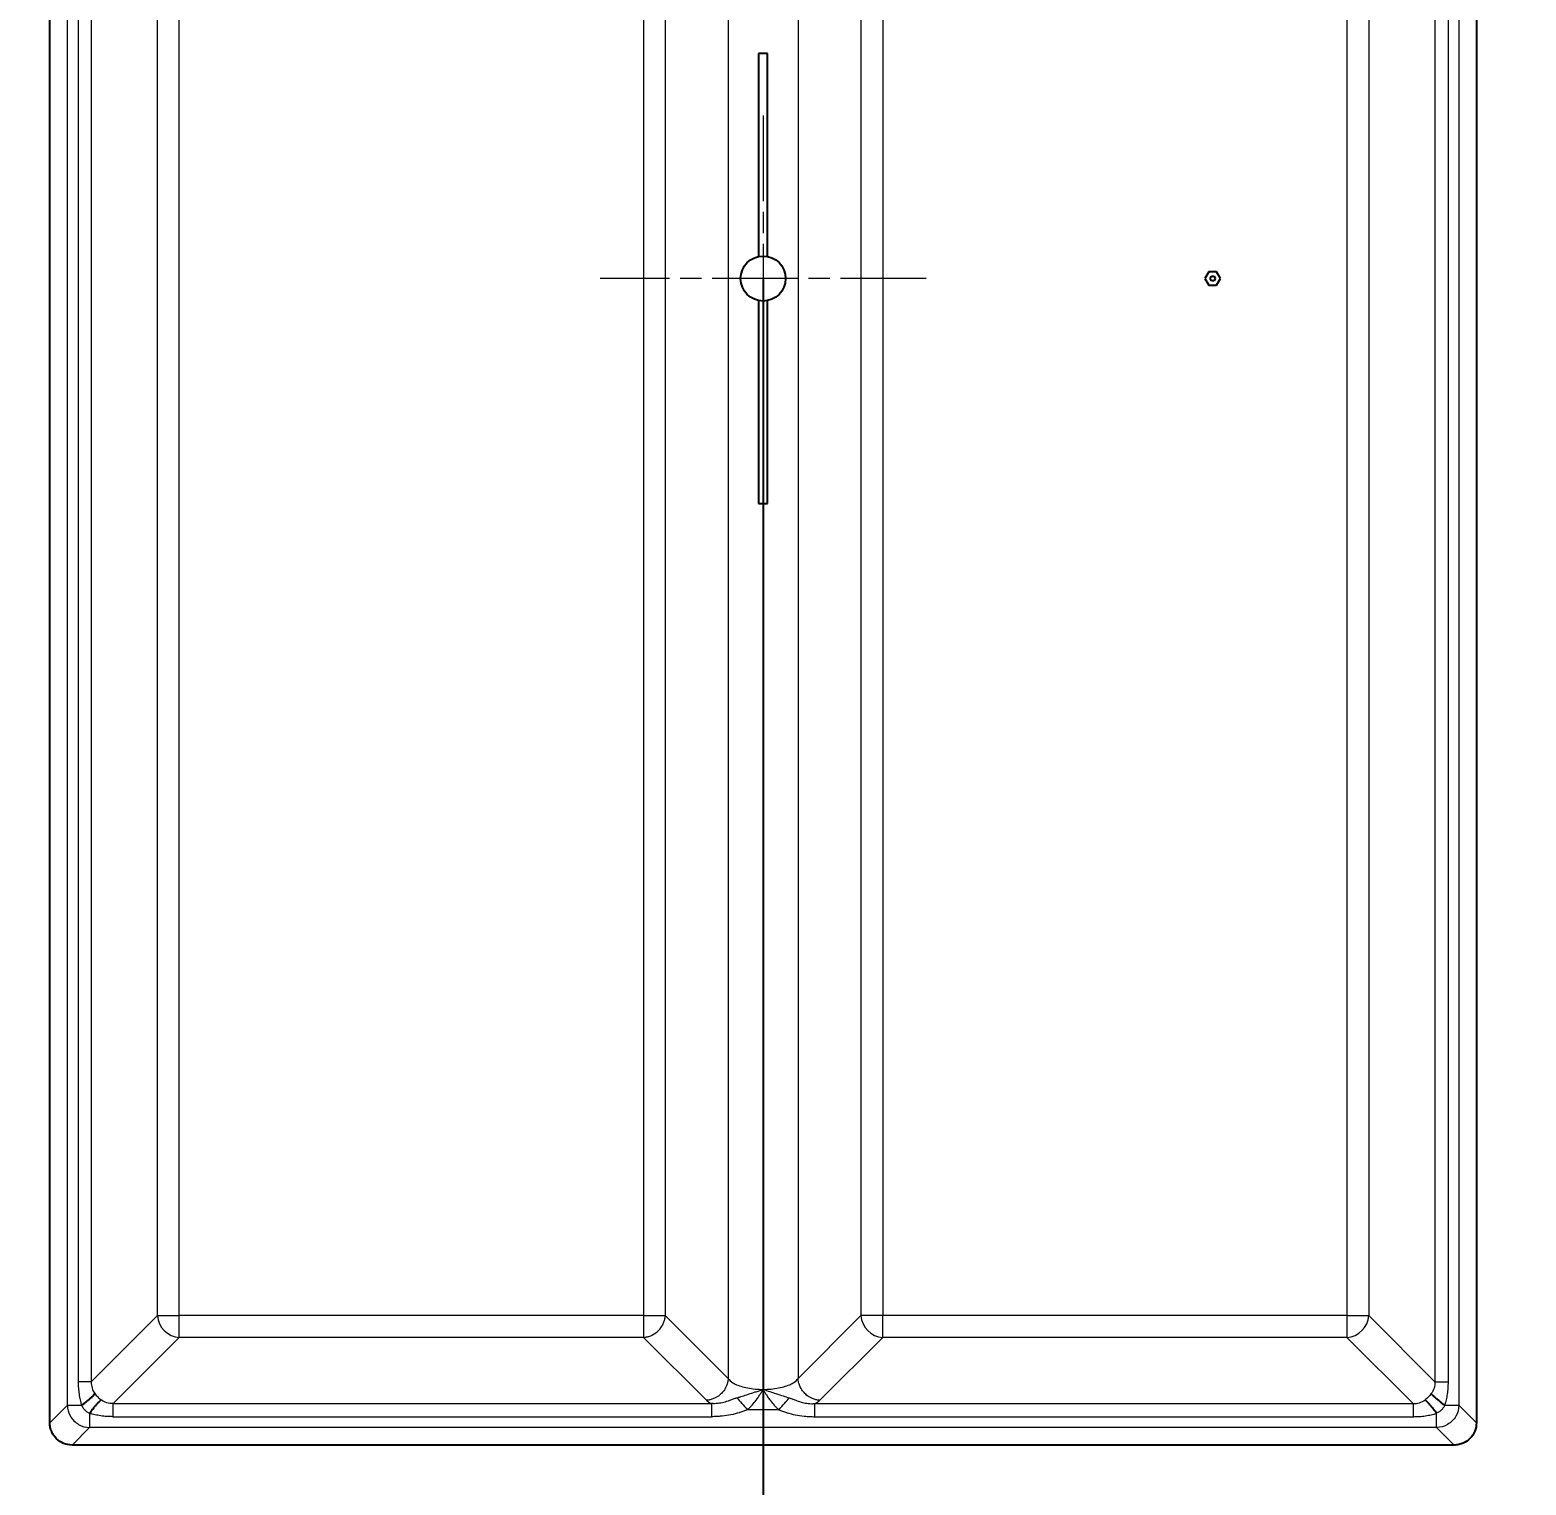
# Model space of a CAD drawing. Header units: millimetres. Extents: x 0 to 1486, y 0 to 1051.
# Drawn here: x 509.69 to 542.97, y 170.42 to 202.78 of the extents above; entities that cross this region are included whole.
import ezdxf

# ---------------------------------------------------------------- set-up
doc = ezdxf.new("R2010")
doc.units = ezdxf.units.MM
doc.header["$LTSCALE"] = 1.25
doc.linetypes.add('CHAIN', pattern=[0.3543, 0.2362, -0.0295, 0.0591, -0.0295])
for name, color, linetype, lineweight, true_color in [('Bemaßungen(DIN)', 7, 'Continuous', 5, 0x262659), ('Mittelpunktmarkierung(DIN)', 7, 'Continuous', 9, 0x262659), ('Sichtbare Kanten(DIN)', 7, 'Continuous', 25, 0x262659), ('Sichtbare tangentiale Kanten(DIN)', 7, 'Continuous', 15, 0x1a1a3e)]:
    doc.layers.add(name, color=color, linetype=linetype, lineweight=lineweight, true_color=true_color)
doc.styles.add('Aktuell-DINGroßer Text', font='arial.ttf')
doc.dimstyles.new('STANDARD-DIN', dxfattribs={"dimscale": 1.25, "dimtxt": 5.25, "dimasz": 2.5, "dimexe": 3.175, "dimexo": 0, "dimgap": 0.8, "dimtad": 1, "dimrnd": 1e-08, "dimtxsty": 'Aktuell-DINGroßer Text', "dimcen": 0.09, "dimdle": 10, "dimclrd": 256, "dimclre": 256, "dimclrt": 256, "dimazin": 2, "dimtfac": 0.666667, "dimtmove": 0, "dimatfit": 3, "dimfxl": 1, "dimtolj": 1, "dimlwd": 25, "dimlwe": 25, "dimarcsym": 0})

# ---------------------------------------------------------------- blocks, each defined once
blk = doc.blocks.new('_DotSmall')
at = {"color": 0, "linetype": 'ByBlock', "const_width": 0.5}
blk.add_lwpolyline([(-0.0625, 0, 1), (0.0625, 0, 1)], format="xyb", close=True, dxfattribs=at)
blk = doc.blocks.new('*D108')
at = {"layer": 'Bemaßungen(DIN)', "color": 250, "linetype": 'Continuous', "lineweight": 25, "true_color": 0x3f3f3f, "transparency": 16777216}
for p, q in [((492.498, 197.249), (492.498, 74.53)), ((525.998, 197.249), (525.998, 74.53)), ((492.498, 78.499), (525.998, 78.499))]:
    blk.add_line(p, q, dxfattribs=at)
at = {"layer": 'Defpoints', "color": 0, "linetype": 'Continuous', "transparency": 16777216}
for p in [(492.498, 197.249), (525.998, 197.249), (525.998, 78.499)]:
    blk.add_point(p, dxfattribs=at)
at = {"layer": 'Bemaßungen(DIN)', "color": 250, "linetype": 'Continuous', "lineweight": 25, "true_color": 0x3f3f3f, "transparency": 16777216, "xscale": 3.125, "yscale": 3.125, "zscale": 3.125, "rotation": 180}
blk.add_blockref('_DotSmall', (492.498, 78.499), dxfattribs=at)
at = {"layer": 'Bemaßungen(DIN)', "color": 250, "linetype": 'Continuous', "lineweight": 25, "true_color": 0x3f3f3f, "transparency": 16777216, "xscale": 3.125, "yscale": 3.125, "zscale": 3.125}
blk.add_blockref('_DotSmall', (525.998, 78.499), dxfattribs=at)
at = {"layer": 'Bemaßungen(DIN)', "color": 179, "linetype": 'Continuous', "lineweight": 25, "true_color": 0x262659, "transparency": 16777216, "insert": (495.168, 87.386), "char_height": 6.5625, "attachment_point": 1, "style": 'Aktuell-DINGroßer Text'}
blk.add_mtext('\\A1;33,5{\\H4.375;±0,1}', dxfattribs=at)
blk = doc.blocks.new('*D109')
at = {"layer": 'Bemaßungen(DIN)', "color": 250, "linetype": 'Continuous', "lineweight": 25, "true_color": 0x3f3f3f, "transparency": 16777216}
for p, q in [((525.998, 197.249), (525.998, 74.53)), ((559.498, 197.249), (559.498, 74.53)), ((525.998, 78.499), (559.498, 78.499))]:
    blk.add_line(p, q, dxfattribs=at)
at = {"layer": 'Defpoints', "color": 0, "linetype": 'Continuous', "transparency": 16777216}
for p in [(525.998, 197.249), (559.498, 197.249), (559.498, 78.499)]:
    blk.add_point(p, dxfattribs=at)
at = {"layer": 'Bemaßungen(DIN)', "color": 250, "linetype": 'Continuous', "lineweight": 25, "true_color": 0x3f3f3f, "transparency": 16777216, "xscale": 3.125, "yscale": 3.125, "zscale": 3.125, "rotation": 180}
blk.add_blockref('_DotSmall', (525.998, 78.499), dxfattribs=at)
at = {"layer": 'Bemaßungen(DIN)', "color": 250, "linetype": 'Continuous', "lineweight": 25, "true_color": 0x3f3f3f, "transparency": 16777216, "xscale": 3.125, "yscale": 3.125, "zscale": 3.125}
blk.add_blockref('_DotSmall', (559.498, 78.499), dxfattribs=at)
at = {"layer": 'Bemaßungen(DIN)', "color": 179, "linetype": 'Continuous', "lineweight": 25, "true_color": 0x262659, "transparency": 16777216, "insert": (528.668, 87.386), "char_height": 6.5625, "attachment_point": 1, "style": 'Aktuell-DINGroßer Text'}
blk.add_mtext('\\A1;33,5{\\H4.375;±0,1}', dxfattribs=at)

msp = doc.modelspace()

# ---------------------------------------------------------------- linework, layer by layer
at = {"layer": 'Mittelpunktmarkierung(DIN)', "linetype": 'CHAIN', "ltscale": 6.444903}
for p, q in [((525.9985, 200.8739), (525.9985, 193.6239)), ((529.6235, 197.2489), (522.3735, 197.2489))]:
    msp.add_line(p, q, dxfattribs=at)
at = {"layer": 'Sichtbare Kanten(DIN)'}
for p, q in [((510.1335, 171.809), (510.1335, 222.6887)), ((541.8635, 222.6887), (541.8635, 171.809)), ((526.0985, 202.2489), (525.8985, 202.2489)), ((525.8985, 202.2489), (525.8985, 197.7388)), ((526.0985, 197.7388), (526.0985, 202.2489)), ((535.9119, 197.3989), (535.8253, 197.2489)), ((536.0851, 197.3989), (535.9119, 197.3989)), ((536.1717, 197.2489), (536.0851, 197.3989)), ((535.8253, 197.2489), (535.9119, 197.0989)), ((535.9119, 197.0989), (536.0851, 197.0989)), ((535.9407, 197.2489), (535.9696, 197.2989)), ((535.9696, 197.1989), (535.9407, 197.2489)), ((535.9696, 197.2989), (536.0273, 197.2989)), ((536.0273, 197.1989), (535.9696, 197.1989)), ((536.0273, 197.2989), (536.0562, 197.2489)), ((536.0562, 197.2489), (536.0273, 197.1989)), ((536.0851, 197.0989), (536.1717, 197.2489)), ((525.8985, 196.759), (525.8985, 192.2489)), ((526.0985, 192.2489), (526.0985, 196.759)), ((525.8985, 192.2489), (526.0985, 192.2489)), ((541.3683, 171.3139), (510.6286, 171.3139))]:
    msp.add_line(p, q, dxfattribs=at)
msp.add_circle((525.9985, 197.2489), 0.5, dxfattribs=at)
for points, knots in [([(510.8397, 172.1991), (510.8555, 172.2108), (510.8711, 172.2224), (510.8864, 172.234), (510.9054, 172.2485), (510.924, 172.2629), (510.9417, 172.2769), (510.9524, 172.2854), (510.9628, 172.2937), (510.9728, 172.3019), (510.993, 172.3183), (511.0119, 172.3341), (511.0292, 172.3492), (511.0466, 172.3642), (511.0623, 172.3784), (511.0763, 172.3916), (511.0833, 172.3982), (511.0898, 172.4045), (511.0959, 172.4106), (511.1059, 172.4206), (511.1147, 172.4299), (511.122, 172.4383), (511.1279, 172.4451), (511.1328, 172.4512), (511.1368, 172.4567)], [-1.0769104, -1.0769104, -1.0769104, -1.0769104, -0.9572537, -0.9572537, -0.9572537, -0.8077, -0.8077, -0.8077, -0.7179403, -0.7179403, -0.7179403, -0.5384552, -0.5384552, -0.5384552, -0.3589701, -0.3589701, -0.3589701, -0.2692104, -0.2692104, -0.2692104, -0.1196567, -0.1196567, -0.1196567, 0, 0, 0, 0]), ([(541.1573, 172.1991), (541.1414, 172.2108), (541.1258, 172.2224), (541.1106, 172.234), (541.0915, 172.2485), (541.073, 172.2629), (541.0552, 172.2769), (541.0445, 172.2854), (541.0342, 172.2937), (541.0241, 172.3019), (541.0039, 172.3183), (540.985, 172.3341), (540.9677, 172.3492), (540.9504, 172.3642), (540.9346, 172.3784), (540.9206, 172.3916), (540.9136, 172.3982), (540.9071, 172.4045), (540.9011, 172.4106), (540.891, 172.4206), (540.8822, 172.4299), (540.8749, 172.4383), (540.869, 172.4451), (540.8641, 172.4512), (540.8601, 172.4567)], [-1.0769104, -1.0769104, -1.0769104, -1.0769104, -0.9572537, -0.9572537, -0.9572537, -0.8077, -0.8077, -0.8077, -0.7179403, -0.7179403, -0.7179403, -0.5384552, -0.5384552, -0.5384552, -0.3589701, -0.3589701, -0.3589701, -0.2692104, -0.2692104, -0.2692104, -0.1196567, -0.1196567, -0.1196567, 0, 0, 0, 0]), ([(511.0187, 172.0201), (511.0304, 172.0359), (511.042, 172.0515), (511.0536, 172.0668), (511.0681, 172.0858), (511.0825, 172.1044), (511.0965, 172.1221), (511.105, 172.1328), (511.1133, 172.1432), (511.1215, 172.1532), (511.1379, 172.1734), (511.1537, 172.1923), (511.1687, 172.2096), (511.1838, 172.227), (511.198, 172.2427), (511.2112, 172.2567), (511.2178, 172.2637), (511.2241, 172.2702), (511.2302, 172.2763), (511.2402, 172.2863), (511.2495, 172.2951), (511.2579, 172.3024), (511.2647, 172.3083), (511.2708, 172.3132), (511.2763, 172.3172)], [-1.0769104, -1.0769104, -1.0769104, -1.0769104, -0.9572537, -0.9572537, -0.9572537, -0.8077, -0.8077, -0.8077, -0.7179403, -0.7179403, -0.7179403, -0.5384552, -0.5384552, -0.5384552, -0.3589701, -0.3589701, -0.3589701, -0.2692104, -0.2692104, -0.2692104, -0.1196567, -0.1196567, -0.1196567, 0, 0, 0, 0]), ([(540.9782, 172.0201), (540.9666, 172.0359), (540.9549, 172.0515), (540.9433, 172.0668), (540.9288, 172.0858), (540.9145, 172.1044), (540.9004, 172.1221), (540.892, 172.1328), (540.8836, 172.1432), (540.8754, 172.1532), (540.859, 172.1734), (540.8432, 172.1923), (540.8282, 172.2096), (540.8131, 172.227), (540.7989, 172.2427), (540.7857, 172.2567), (540.7791, 172.2637), (540.7728, 172.2702), (540.7668, 172.2763), (540.7567, 172.2863), (540.7474, 172.2951), (540.739, 172.3024), (540.7323, 172.3083), (540.7261, 172.3132), (540.7206, 172.3172)], [-1.0769104, -1.0769104, -1.0769104, -1.0769104, -0.9572537, -0.9572537, -0.9572537, -0.8077, -0.8077, -0.8077, -0.7179403, -0.7179403, -0.7179403, -0.5384552, -0.5384552, -0.5384552, -0.3589701, -0.3589701, -0.3589701, -0.2692104, -0.2692104, -0.2692104, -0.1196567, -0.1196567, -0.1196567, 0, 0, 0, 0]), ([(510.6286, 171.3139), (510.5646, 171.3139), (510.5002, 171.3263), (510.3823, 171.3741), (510.3286, 171.4091), (510.2377, 171.4972), (510.201, 171.5501), (510.1616, 171.6397), (510.1511, 171.6727), (510.1371, 171.7401), (510.1335, 171.7746), (510.1335, 171.809)], [0, 0, 0, 0, 0.019193526, 0.019193526, 0.038166014, 0.038166014, 0.057250771, 0.057250771, 0.067667509, 0.067667509, 0.078108379, 0.078108379, 0.078108379, 0.078108379]), ([(541.8635, 171.809), (541.8635, 171.745), (541.851, 171.6806), (541.8033, 171.5627), (541.7683, 171.509), (541.6801, 171.4181), (541.6272, 171.3814), (541.5376, 171.342), (541.5046, 171.3315), (541.4372, 171.3175), (541.4028, 171.3139), (541.3683, 171.3139)], [0, 0, 0, 0, 0.019193526, 0.019193526, 0.038166014, 0.038166014, 0.057250771, 0.057250771, 0.067667509, 0.067667509, 0.078108379, 0.078108379, 0.078108379, 0.078108379])]:
    msp.add_open_spline(points, degree=3, knots=knots, dxfattribs=at)
at = {"layer": 'Sichtbare tangentiale Kanten(DIN)'}
for p, q in [((510.5236, 172.1991), (510.5236, 222.2986)), ((541.4734, 222.2986), (541.4734, 172.1991)), ((510.7644, 221.7758), (510.7644, 172.722)), ((511.056, 221.7758), (511.056, 172.722)), ((525.2216, 221.7024), (525.2216, 172.7953)), ((526.7753, 221.7024), (526.7753, 172.7953)), ((540.9409, 221.7758), (540.9409, 172.722)), ((541.2325, 221.7758), (541.2325, 172.722)), ((512.5271, 174.193), (512.5271, 220.3047)), ((513.0126, 174.193), (513.0126, 220.3047)), ((523.3365, 220.3047), (523.3365, 174.193)), ((523.8221, 220.3047), (523.8221, 174.193)), ((528.1749, 220.3047), (528.1749, 174.193)), ((528.6604, 220.3047), (528.6604, 174.193)), ((538.9843, 220.3047), (538.9843, 174.193)), ((539.4699, 220.3047), (539.4699, 174.193)), ((511.056, 172.722), (512.5271, 174.193)), ((512.5271, 174.193), (513.0126, 174.193)), ((513.0126, 173.7075), (513.0126, 174.193)), ((523.3365, 174.193), (513.0126, 174.193)), ((523.3365, 174.193), (523.8221, 174.193)), ((523.3365, 174.193), (523.3365, 173.7075)), ((523.8221, 174.193), (525.2216, 172.7953)), ((528.1749, 174.193), (526.7753, 172.7953)), ((528.6604, 174.193), (528.1749, 174.193)), ((528.6604, 173.7075), (528.6604, 174.193)), ((538.9843, 174.193), (528.6604, 174.193)), ((538.9843, 174.193), (538.9843, 173.7075)), ((538.9843, 174.193), (539.4699, 174.193)), ((540.9409, 172.722), (539.4699, 174.193)), ((511.5416, 172.2364), (513.0126, 173.7075)), ((523.3365, 173.7075), (513.0126, 173.7075)), ((523.3365, 173.7075), (524.7361, 172.3097)), ((528.6604, 173.7075), (527.2608, 172.3097)), ((538.9843, 173.7075), (528.6604, 173.7075)), ((540.4553, 172.2364), (538.9843, 173.7075)), ((511.056, 172.722), (510.7644, 172.722)), ((540.9409, 172.722), (541.2325, 172.722)), ((510.1335, 171.809), (510.5236, 172.1991)), ((511.5416, 171.9449), (511.5416, 172.2364)), ((511.5416, 172.2364), (524.85, 172.2364)), ((524.85, 172.2364), (524.85, 171.9449)), ((526.3459, 172.1001), (525.6512, 172.1001)), ((527.147, 171.9449), (527.147, 172.2364)), ((527.147, 172.2364), (540.4553, 172.2364)), ((540.4553, 172.2364), (540.4553, 171.9449)), ((541.1573, 172.1991), (541.4734, 172.1991)), ((541.8635, 171.809), (541.4734, 172.1991)), ((511.5416, 171.9449), (524.85, 171.9449)), ((527.147, 171.9449), (540.4553, 171.9449)), ((510.6286, 171.3139), (511.0187, 171.704)), ((540.9782, 171.704), (511.0187, 171.704)), ((541.3683, 171.3139), (540.9782, 171.704))]:
    msp.add_line(p, q, dxfattribs=at)
for centre, major_axis, ratio, start_param, end_param in [((513.0126, 174.193), (0.3536, -0.3536), 0.9446321, 3.9554703, 5.4693077), ((528.6604, 174.193), (0.3533, -0.3538), 0.9445654, 3.9561594, 5.4699263), ((538.9843, 174.193), (-0.3536, -0.3536), 0.9446321, 0.8138776, 2.327715), ((525.7928, 172.3683), (1.094, -0.0179), 0.2634519, 3.4077328, 3.677844), ((525.6512, 172.1001), (0.3344, -0.3717), 0.0000692, 3.9311732, 4.7123471), ((526.3458, 172.1), (0.3343, 0.3717), 0.0000692, 4.7125872, 5.493443), ((526.2041, 172.3683), (1.094, 0.0179), 0.2634519, 5.746934, 6.0170452)]:
    msp.add_ellipse(centre, major_axis=major_axis, ratio=ratio, start_param=start_param, end_param=end_param, dxfattribs=at)
for points, knots in [([(523.3365, 173.7075), (523.3482, 173.7081), (523.3599, 173.7092), (523.3716, 173.7107), (523.3949, 173.7138), (523.418, 173.7185), (523.4409, 173.7248), (523.4665, 173.7319), (523.4918, 173.741), (523.5162, 173.7521), (523.5244, 173.7557), (523.5324, 173.7597), (523.5404, 173.7638), (523.5881, 173.7885), (523.6322, 173.8208), (523.6705, 173.8591), (523.7087, 173.8973), (523.741, 173.9414), (523.7657, 173.9892), (523.7699, 173.9971), (523.7738, 174.0052), (523.7775, 174.0133), (523.7885, 174.0378), (523.7977, 174.063), (523.8048, 174.0887), (523.8111, 174.1115), (523.8158, 174.1347), (523.8188, 174.158), (523.8203, 174.1697), (523.8214, 174.1813), (523.8221, 174.193)], [0, 0, 0, 0, 0.0720856, 0.0720856, 0.0720856, 0.2162567, 0.2162567, 0.2162567, 0.3784425, 0.3784425, 0.3784425, 0.4325134, 0.4325134, 0.4325134, 0.7568985, 0.7568985, 0.7568985, 1.0812835, 1.0812835, 1.0812835, 1.1353545, 1.1353545, 1.1353545, 1.2975402, 1.2975402, 1.2975402, 1.4417114, 1.4417114, 1.4417114, 1.5137969, 1.5137969, 1.5137969, 1.5137969]), ([(510.7644, 172.722), (510.7645, 172.7103), (510.7646, 172.6986), (510.7648, 172.6869), (510.7649, 172.6752), (510.7653, 172.6635), (510.7657, 172.6519), (510.7665, 172.6286), (510.7677, 172.6054), (510.7693, 172.5823), (510.7726, 172.5363), (510.7774, 172.4909), (510.7838, 172.4468), (510.7902, 172.4025), (510.7982, 172.3595), (510.8076, 172.3181), (510.8123, 172.2975), (510.8174, 172.2772), (510.8227, 172.2573), (510.8254, 172.2474), (510.8281, 172.2376), (510.8309, 172.2279), (510.8338, 172.2182), (510.8367, 172.2086), (510.8397, 172.1991)], [0, 0, 0, 0, 0.03321382, 0.03321382, 0.03321382, 0.06641125, 0.06641125, 0.06641125, 0.13277377, 0.13277377, 0.13277377, 0.26517816, 0.26517816, 0.26517816, 0.3981672, 0.3981672, 0.3981672, 0.46455773, 0.46455773, 0.46455773, 0.4977404, 0.4977404, 0.4977404, 0.53089997, 0.53089997, 0.53089997, 0.53089997]), ([(511.056, 172.722), (511.0535, 172.6727), (511.0655, 172.5764), (511.1094, 172.4941), (511.1368, 172.4567)], [0, 0, 0, 0, 0.14249094, 0.285274, 0.285274, 0.285274, 0.285274]), ([(525.2216, 172.7953), (525.2209, 172.7836), (525.2198, 172.7719), (525.2183, 172.7603), (525.2153, 172.737), (525.2106, 172.7138), (525.2043, 172.691), (525.1972, 172.6653), (525.1881, 172.64), (525.177, 172.6156), (525.1733, 172.6075), (525.1694, 172.5994), (525.1653, 172.5914), (525.1488, 172.5596), (525.1289, 172.5294), (525.1062, 172.5015), (525.0948, 172.4875), (525.0828, 172.4741), (525.07, 172.4613), (525.0573, 172.4486), (525.0439, 172.4365), (525.0299, 172.4251), (524.995, 172.3967), (524.9565, 172.3728), (524.9158, 172.3543), (524.8913, 172.3433), (524.8661, 172.3341), (524.8404, 172.327), (524.8176, 172.3207), (524.7944, 172.316), (524.7711, 172.313), (524.7594, 172.3115), (524.7478, 172.3104), (524.7361, 172.3097)], [-1.5137969, -1.5137969, -1.5137969, -1.5137969, -1.4417114, -1.4417114, -1.4417114, -1.2975402, -1.2975402, -1.2975402, -1.1353545, -1.1353545, -1.1353545, -1.0812835, -1.0812835, -1.0812835, -0.8650268, -0.8650268, -0.8650268, -0.7568985, -0.7568985, -0.7568985, -0.6487701, -0.6487701, -0.6487701, -0.3784425, -0.3784425, -0.3784425, -0.2162567, -0.2162567, -0.2162567, -0.0720856, -0.0720856, -0.0720856, 0, 0, 0, 0]), ([(525.2216, 172.7953), (525.2428, 172.761), (525.2785, 172.7281), (525.3265, 172.6983), (525.3425, 172.6884), (525.3598, 172.6788), (525.3785, 172.6697), (525.4158, 172.6514), (525.4583, 172.6348), (525.5049, 172.6203), (525.5515, 172.6057), (525.6023, 172.5932), (525.6557, 172.5831), (525.7625, 172.5629), (525.8803, 172.5523), (525.9985, 172.5523)], [-1.0975594, -1.0975594, -1.0975594, -1.0975594, -0.8232491, -0.8232491, -0.8232491, -0.7317063, -0.7317063, -0.7317063, -0.5486389, -0.5486389, -0.5486389, -0.3658531, -0.3658531, -0.3658531, 0, 0, 0, 0]), ([(525.9985, 172.5523), (526.1166, 172.5523), (526.2344, 172.5629), (526.3412, 172.5831), (526.3946, 172.5932), (526.4454, 172.6057), (526.492, 172.6203), (526.5387, 172.6348), (526.5811, 172.6514), (526.6184, 172.6697), (526.6371, 172.6788), (526.6544, 172.6884), (526.6704, 172.6983), (526.7184, 172.7281), (526.7541, 172.761), (526.7753, 172.7953)], [0, 0, 0, 0, 0.3658531, 0.3658531, 0.3658531, 0.5486389, 0.5486389, 0.5486389, 0.7317063, 0.7317063, 0.7317063, 0.8232491, 0.8232491, 0.8232491, 1.0975594, 1.0975594, 1.0975594, 1.0975594]), ([(527.2608, 172.3097), (527.2492, 172.3104), (527.2375, 172.3115), (527.2258, 172.313), (527.2025, 172.316), (527.1793, 172.3207), (527.1565, 172.327), (527.1308, 172.3341), (527.1056, 172.3433), (527.0812, 172.3543), (527.0404, 172.3728), (527.0019, 172.3967), (526.967, 172.4251), (526.953, 172.4365), (526.9396, 172.4486), (526.9269, 172.4613), (526.9142, 172.4741), (526.9021, 172.4875), (526.8907, 172.5015), (526.868, 172.5294), (526.8481, 172.5596), (526.8316, 172.5914), (526.8275, 172.5994), (526.8236, 172.6075), (526.8199, 172.6156), (526.8088, 172.64), (526.7997, 172.6653), (526.7926, 172.691), (526.7863, 172.7138), (526.7816, 172.737), (526.7786, 172.7603), (526.7771, 172.7719), (526.776, 172.7836), (526.7753, 172.7953)], [-1.5137969, -1.5137969, -1.5137969, -1.5137969, -1.4417114, -1.4417114, -1.4417114, -1.2975402, -1.2975402, -1.2975402, -1.1353545, -1.1353545, -1.1353545, -0.8650268, -0.8650268, -0.8650268, -0.7568985, -0.7568985, -0.7568985, -0.6487701, -0.6487701, -0.6487701, -0.4325134, -0.4325134, -0.4325134, -0.3784425, -0.3784425, -0.3784425, -0.2162567, -0.2162567, -0.2162567, -0.0720856, -0.0720856, -0.0720856, 0, 0, 0, 0]), ([(540.9409, 172.722), (540.9434, 172.6727), (540.9315, 172.5764), (540.8875, 172.4941), (540.8601, 172.4567)], [0, 0, 0, 0, 0.14249094, 0.285274, 0.285274, 0.285274, 0.285274]), ([(541.2325, 172.722), (541.2324, 172.7103), (541.2324, 172.6986), (541.2322, 172.6869), (541.232, 172.6752), (541.2317, 172.6635), (541.2312, 172.6519), (541.2304, 172.6286), (541.2292, 172.6054), (541.2276, 172.5823), (541.2244, 172.5363), (541.2195, 172.4909), (541.2131, 172.4468), (541.2067, 172.4025), (541.1987, 172.3595), (541.1893, 172.3181), (541.1846, 172.2975), (541.1796, 172.2772), (541.1742, 172.2573), (541.1716, 172.2474), (541.1688, 172.2376), (541.166, 172.2279), (541.1631, 172.2182), (541.1602, 172.2086), (541.1573, 172.1991)], [0, 0, 0, 0, 0.03321382, 0.03321382, 0.03321382, 0.06641125, 0.06641125, 0.06641125, 0.13277377, 0.13277377, 0.13277377, 0.26517816, 0.26517816, 0.26517816, 0.3981672, 0.3981672, 0.3981672, 0.46455773, 0.46455773, 0.46455773, 0.4977404, 0.4977404, 0.4977404, 0.53089997, 0.53089997, 0.53089997, 0.53089997]), ([(511.1368, 172.4567), (511.1559, 172.4308), (511.1986, 172.3799), (511.2494, 172.337), (511.2763, 172.3172)], [0, 0, 0, 0, 0.09759049, 0.19891575, 0.19891575, 0.19891575, 0.19891575]), ([(525.4157, 172.3618), (525.4251, 172.3648), (525.4345, 172.3678), (525.444, 172.3709), (525.4536, 172.3741), (525.4633, 172.3772), (525.4731, 172.3804), (525.4927, 172.3869), (525.5129, 172.3935), (525.5338, 172.4004), (525.5769, 172.4146), (525.6231, 172.4298), (525.6735, 172.446), (525.7206, 172.461), (525.7712, 172.4769), (525.8247, 172.4942), (525.8523, 172.5031), (525.8807, 172.5123), (525.9098, 172.522), (525.9243, 172.5268), (525.9389, 172.5318), (525.9537, 172.5368), (525.9685, 172.5419), (525.9835, 172.547), (525.9985, 172.5523)], [0, 0, 0, 0, 0.0397614, 0.0397614, 0.0397614, 0.07945706, 0.07945706, 0.07945706, 0.15871475, 0.15871475, 0.15871475, 0.32258978, 0.32258978, 0.32258978, 0.4758974, 0.4758974, 0.4758974, 0.55516805, 0.55516805, 0.55516805, 0.59470833, 0.59470833, 0.59470833, 0.634183, 0.634183, 0.634183, 0.634183]), ([(525.6512, 172.1001), (525.6599, 172.1081), (525.6688, 172.1161), (525.6774, 172.1243), (525.6861, 172.1325), (525.6947, 172.1409), (525.7031, 172.1493), (525.72, 172.1661), (525.7365, 172.1834), (525.7525, 172.201), (525.7858, 172.2376), (525.8173, 172.2758), (525.8471, 172.3152), (525.8749, 172.352), (525.9003, 172.3906), (525.9251, 172.4294), (525.9379, 172.4495), (525.9505, 172.4698), (525.9628, 172.4902), (525.969, 172.5004), (525.9751, 172.5107), (525.981, 172.521), (525.987, 172.5314), (525.9928, 172.5418), (525.9985, 172.5523)], [0, 0, 0, 0, 0.03572785, 0.03572785, 0.03572785, 0.07149694, 0.07149694, 0.07149694, 0.14312062, 0.14312062, 0.14312062, 0.29141532, 0.29141532, 0.29141532, 0.42964001, 0.42964001, 0.42964001, 0.50120862, 0.50120862, 0.50120862, 0.53702584, 0.53702584, 0.53702584, 0.57289678, 0.57289678, 0.57289678, 0.57289678]), ([(525.9985, 172.5523), (526.1005, 172.5166), (526.2642, 172.4654), (526.4475, 172.4059), (526.5382, 172.3756), (526.5812, 172.3617)], [0, 0, 0, 0, 0.26896933, 0.45156768, 0.63416604, 0.63416604, 0.63416604, 0.63416604]), ([(525.9985, 172.5523), (526.0042, 172.5418), (526.0099, 172.5313), (526.0159, 172.521), (526.0218, 172.5107), (526.0279, 172.5004), (526.034, 172.4902), (526.0463, 172.4697), (526.0588, 172.4494), (526.0716, 172.4292), (526.0893, 172.4011), (526.1075, 172.3732), (526.127, 172.3462), (526.1355, 172.3344), (526.1441, 172.3228), (526.1529, 172.3112), (526.1818, 172.2732), (526.2123, 172.2363), (526.2445, 172.201), (526.2606, 172.1834), (526.2771, 172.1661), (526.294, 172.1492), (526.3024, 172.1408), (526.3109, 172.1325), (526.3196, 172.1243), (526.3283, 172.1161), (526.3371, 172.1081), (526.3459, 172.1001)], [0, 0, 0, 0, 0.0358734, 0.0358734, 0.0358734, 0.07170528, 0.07170528, 0.07170528, 0.14331927, 0.14331927, 0.14331927, 0.24303125, 0.24303125, 0.24303125, 0.28653163, 0.28653163, 0.28653163, 0.42986368, 0.42986368, 0.42986368, 0.50150264, 0.50150264, 0.50150264, 0.53727834, 0.53727834, 0.53727834, 0.5730102, 0.5730102, 0.5730102, 0.5730102]), ([(540.8601, 172.4567), (540.841, 172.4308), (540.7983, 172.3799), (540.7475, 172.337), (540.7206, 172.3172)], [0, 0, 0, 0, 0.09759049, 0.19891575, 0.19891575, 0.19891575, 0.19891575]), ([(510.5236, 172.1991), (510.5261, 172.1991), (510.5299, 172.1991), (510.5349, 172.1991), (510.5417, 172.1991), (510.5508, 172.1991), (510.5621, 172.1991), (510.5672, 172.1991), (510.5727, 172.1991), (510.5786, 172.1991), (510.5953, 172.1991), (510.6153, 172.1991), (510.6381, 172.1991), (510.6541, 172.1991), (510.6716, 172.1991), (510.6901, 172.1991), (510.7071, 172.1991), (510.725, 172.1991), (510.7436, 172.1991), (510.7577, 172.1991), (510.7722, 172.1991), (510.787, 172.1991), (510.8042, 172.1991), (510.8218, 172.1991), (510.8397, 172.1991)], [0, 0, 0, 0, 0.1366456, 0.1366456, 0.1366456, 0.3250932, 0.3250932, 0.3250932, 0.4099368, 0.4099368, 0.4099368, 0.6502295, 0.6502295, 0.6502295, 0.8198736, 0.8198736, 0.8198736, 0.9753762, 0.9753762, 0.9753762, 1.0931648, 1.0931648, 1.0931648, 1.2298104, 1.2298104, 1.2298104, 1.2298104]), ([(510.8397, 172.1991), (510.848, 172.182), (510.8669, 172.1467), (510.9079, 172.0936), (510.9626, 172.0493), (510.9996, 172.0294), (511.0187, 172.0201)], [0, 0, 0, 0, 0.06385433, 0.1271103, 0.18750841, 0.25908506, 0.25908506, 0.25908506, 0.25908506]), ([(511.5416, 172.2364), (511.4923, 172.2339), (511.396, 172.2459), (511.3137, 172.2898), (511.2763, 172.3172)], [0, 0, 0, 0, 0.14249094, 0.285274, 0.285274, 0.285274, 0.285274]), ([(525.4157, 172.3618), (525.4084, 172.3594), (525.4012, 172.357), (525.3941, 172.3546), (525.387, 172.3523), (525.3801, 172.3499), (525.3734, 172.3475), (525.3598, 172.3428), (525.3467, 172.338), (525.3339, 172.3334), (525.3057, 172.323), (525.2793, 172.3129), (525.2534, 172.3034), (525.2089, 172.2872), (525.166, 172.2728), (525.1229, 172.2615), (525.0809, 172.2505), (525.0386, 172.2426), (524.9961, 172.2381), (524.9703, 172.2354), (524.9443, 172.234), (524.9184, 172.2338), (524.907, 172.2337), (524.8955, 172.2339), (524.8841, 172.2344), (524.8727, 172.2348), (524.8613, 172.2356), (524.85, 172.2364)], [0, 0, 0, 0, 0.01897228, 0.01897228, 0.01897228, 0.03796594, 0.03796594, 0.03796594, 0.07600353, 0.07600353, 0.07600353, 0.16039524, 0.16039524, 0.16039524, 0.30539712, 0.30539712, 0.30539712, 0.44668431, 0.44668431, 0.44668431, 0.53247752, 0.53247752, 0.53247752, 0.57051482, 0.57051482, 0.57051482, 0.60860001, 0.60860001, 0.60860001, 0.60860001]), ([(525.6512, 172.1001), (525.6441, 172.0973), (525.6372, 172.0945), (525.6302, 172.0917), (525.6232, 172.089), (525.6161, 172.0862), (525.609, 172.0835), (525.5949, 172.078), (525.5806, 172.0727), (525.5662, 172.0673), (525.5373, 172.0568), (525.5078, 172.0465), (525.4775, 172.0369), (525.4742, 172.0358), (525.4709, 172.0348), (525.4676, 172.0337), (525.4093, 172.0156), (525.3479, 171.9995), (525.2834, 171.9864), (525.2205, 171.9736), (525.1547, 171.9636), (525.0871, 171.9567), (525.0824, 171.9562), (525.0778, 171.9557), (525.0731, 171.9553), (525.0365, 171.9518), (524.9995, 171.9492), (524.9622, 171.9474), (524.9436, 171.9466), (524.9249, 171.9459), (524.9062, 171.9455), (524.8875, 171.9451), (524.8687, 171.945), (524.85, 171.9449)], [0, 0, 0, 0, 0.02583351, 0.02583351, 0.02583351, 0.0516036, 0.0516036, 0.0516036, 0.10300036, 0.10300036, 0.10300036, 0.20559562, 0.20559562, 0.20559562, 0.21673382, 0.21673382, 0.21673382, 0.41266739, 0.41266739, 0.41266739, 0.60358148, 0.60358148, 0.60358148, 0.61677746, 0.61677746, 0.61677746, 0.71958411, 0.71958411, 0.71958411, 0.77098124, 0.77098124, 0.77098124, 0.82236981, 0.82236981, 0.82236981, 0.82236981]), ([(526.3459, 172.1001), (526.3529, 172.0973), (526.3599, 172.0945), (526.3669, 172.0917), (526.3739, 172.089), (526.3809, 172.0862), (526.388, 172.0835), (526.4022, 172.078), (526.4164, 172.0727), (526.4309, 172.0673), (526.4597, 172.0567), (526.4892, 172.0465), (526.5195, 172.0368), (526.5228, 172.0358), (526.5261, 172.0347), (526.5295, 172.0337), (526.5877, 172.0155), (526.6491, 171.9995), (526.7137, 171.9864), (526.7765, 171.9736), (526.8423, 171.9636), (526.9099, 171.9567), (526.9146, 171.9562), (526.9192, 171.9557), (526.9239, 171.9553), (526.9604, 171.9518), (526.9974, 171.9492), (527.0347, 171.9474), (527.0533, 171.9466), (527.072, 171.9459), (527.0907, 171.9455), (527.1095, 171.9451), (527.1282, 171.945), (527.147, 171.9449)], [0, 0, 0, 0, 0.02582867, 0.02582867, 0.02582867, 0.05159429, 0.05159429, 0.05159429, 0.10298265, 0.10298265, 0.10298265, 0.20556131, 0.20556131, 0.20556131, 0.21674073, 0.21674073, 0.21674073, 0.4126769, 0.4126769, 0.4126769, 0.60355799, 0.60355799, 0.60355799, 0.61667445, 0.61667445, 0.61667445, 0.7194638, 0.7194638, 0.7194638, 0.77085237, 0.77085237, 0.77085237, 0.82223245, 0.82223245, 0.82223245, 0.82223245]), ([(526.5812, 172.3617), (526.5885, 172.3593), (526.5957, 172.3569), (526.6028, 172.3546), (526.6099, 172.3522), (526.6168, 172.3498), (526.6236, 172.3475), (526.6372, 172.3427), (526.6503, 172.338), (526.663, 172.3333), (526.6912, 172.323), (526.7176, 172.3129), (526.7436, 172.3034), (526.7881, 172.2871), (526.831, 172.2727), (526.8741, 172.2615), (526.9161, 172.2505), (526.9584, 172.2426), (527.0009, 172.2381), (527.0267, 172.2354), (527.0526, 172.234), (527.0785, 172.2338), (527.0899, 172.2337), (527.1014, 172.2339), (527.1128, 172.2344), (527.1242, 172.2348), (527.1356, 172.2356), (527.147, 172.2364)], [0, 0, 0, 0, 0.01897293, 0.01897293, 0.01897293, 0.03796717, 0.03796717, 0.03796717, 0.07600559, 0.07600559, 0.07600559, 0.16042953, 0.16042953, 0.16042953, 0.30545971, 0.30545971, 0.30545971, 0.44674818, 0.44674818, 0.44674818, 0.53248555, 0.53248555, 0.53248555, 0.57052339, 0.57052339, 0.57052339, 0.60860904, 0.60860904, 0.60860904, 0.60860904]), ([(540.4553, 172.2364), (540.5046, 172.2339), (540.6009, 172.2459), (540.6832, 172.2898), (540.7206, 172.3172)], [0, 0, 0, 0, 0.14249094, 0.285274, 0.285274, 0.285274, 0.285274]), ([(541.1573, 172.1991), (541.1489, 172.182), (541.13, 172.1467), (541.089, 172.0936), (541.0344, 172.0493), (540.9973, 172.0294), (540.9782, 172.0201)], [0, 0, 0, 0, 0.06385433, 0.1271103, 0.18750841, 0.25908506, 0.25908506, 0.25908506, 0.25908506]), ([(511.5416, 171.9449), (511.5299, 171.9449), (511.5182, 171.945), (511.5065, 171.9452), (511.4948, 171.9453), (511.4831, 171.9457), (511.4715, 171.9461), (511.4482, 171.9469), (511.425, 171.9481), (511.4019, 171.9497), (511.3559, 171.953), (511.3105, 171.9578), (511.2664, 171.9642), (511.2221, 171.9706), (511.1791, 171.9786), (511.1377, 171.988), (511.117, 171.9927), (511.0968, 171.9978), (511.0769, 172.0031), (511.067, 172.0058), (511.0572, 172.0085), (511.0475, 172.0113), (511.0378, 172.0142), (511.0282, 172.0171), (511.0187, 172.0201)], [0, 0, 0, 0, 0.03321382, 0.03321382, 0.03321382, 0.06641125, 0.06641125, 0.06641125, 0.13277377, 0.13277377, 0.13277377, 0.26517816, 0.26517816, 0.26517816, 0.3981672, 0.3981672, 0.3981672, 0.46455773, 0.46455773, 0.46455773, 0.4977404, 0.4977404, 0.4977404, 0.53089995, 0.53089995, 0.53089995, 0.53089995]), ([(511.0187, 172.0201), (511.0187, 171.9996), (511.0187, 171.9334), (511.0187, 171.832), (511.0187, 171.741), (511.0187, 171.7106), (511.0187, 171.704)], [-0.48919907, -0.48919907, -0.48919907, -0.48919907, -0.42706452, -0.28470968, -0.14235484, 0, 0, 0, 0]), ([(540.4553, 171.9449), (540.4671, 171.9449), (540.4787, 171.945), (540.4904, 171.9452), (540.5021, 171.9453), (540.5138, 171.9457), (540.5254, 171.9461), (540.5487, 171.9469), (540.572, 171.9481), (540.595, 171.9497), (540.6411, 171.953), (540.6865, 171.9578), (540.7305, 171.9642), (540.7748, 171.9706), (540.8178, 171.9786), (540.8592, 171.988), (540.8799, 171.9927), (540.9001, 171.9978), (540.92, 172.0031), (540.9299, 172.0058), (540.9397, 172.0085), (540.9494, 172.0113), (540.9591, 172.0142), (540.9687, 172.0171), (540.9782, 172.0201)], [0, 0, 0, 0, 0.03321382, 0.03321382, 0.03321382, 0.06641125, 0.06641125, 0.06641125, 0.13277377, 0.13277377, 0.13277377, 0.26517816, 0.26517816, 0.26517816, 0.3981672, 0.3981672, 0.3981672, 0.46455773, 0.46455773, 0.46455773, 0.4977404, 0.4977404, 0.4977404, 0.53089995, 0.53089995, 0.53089995, 0.53089995]), ([(540.9782, 171.704), (540.9782, 171.7106), (540.9782, 171.741), (540.9782, 171.832), (540.9782, 171.9334), (540.9782, 171.9996), (540.9782, 172.0201)], [0, 0, 0, 0, 0.14235484, 0.28470968, 0.42706452, 0.48919907, 0.48919907, 0.48919907, 0.48919907])]:
    msp.add_open_spline(points, degree=3, knots=knots, dxfattribs=at)
for points in [[(510.5236, 172.1991), (510.5249, 172.1134), (510.5728, 171.9423), (510.7619, 171.7532), (510.933, 171.7053), (511.0187, 171.704)], [(541.4734, 172.1991), (541.472, 172.1134), (541.4241, 171.9423), (541.235, 171.7532), (541.0639, 171.7053), (540.9782, 171.704)]]:
    msp.add_open_spline(points, degree=3, dxfattribs=at)

# ---------------------------------------------------------------- dimensions: what is measured, and where the dimension line sits
at = {"layer": 'Bemaßungen(DIN)', "color": 250, "linetype": 'Continuous', "lineweight": 25, "true_color": 0x3f3f3f}
for base, p1, p2, picture, middle in [((525.9985, 78.4989), (492.4985, 197.2489), (525.9985, 197.2489), '*D108', (509.261, 78.4989)), ((559.4985, 78.4989), (525.9985, 197.2489), (559.4985, 197.2489), '*D109', (542.761, 78.4989))]:
    dim = msp.add_linear_dim(base=base, p1=p1, p2=p2, angle=180, dimstyle='STANDARD-DIN', override={"dimgap": 0.8, "dimdec": 2, "dimblk1": 'DotSmall', "dimblk2": 'DotSmall', "dimsah": 1, "dimdle": 0, "dimtol": 1, "dimlim": 0, "dimtp": 0.1, "dimtm": 0.1, "dimtdec": 2, "dimtofl": 0, "dimatfit": 1}, dxfattribs=at)
    dim.commit()
    dim.dimension.update_dxf_attribs({"geometry": picture, "text_midpoint": middle, "dimtype": 160})

doc.saveas('drawing.dxf')
